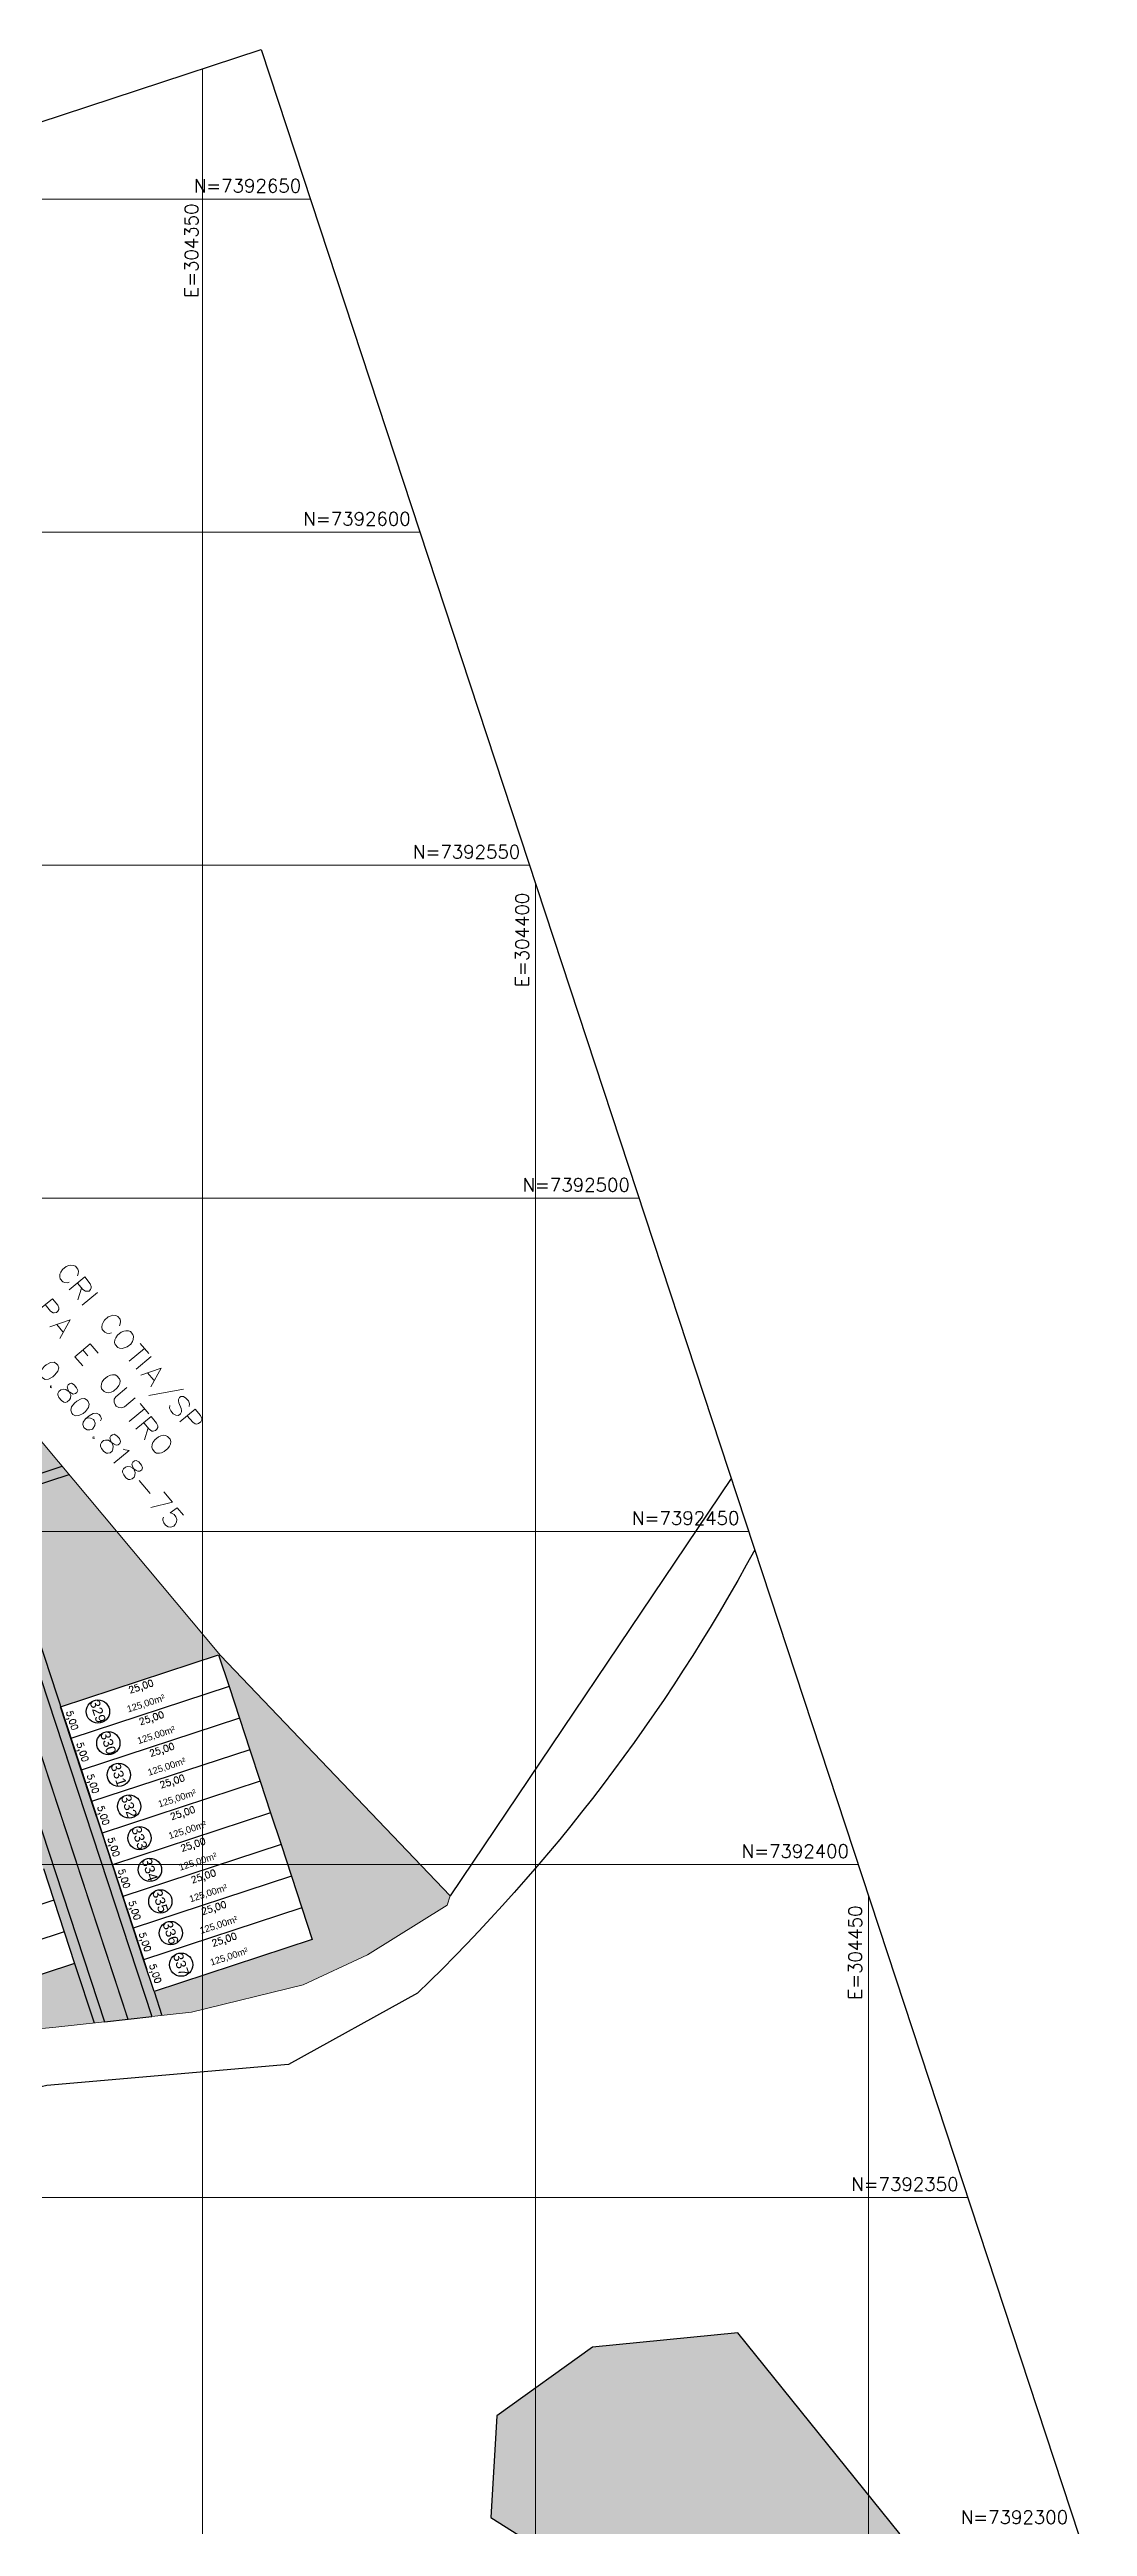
# Model space of a CAD drawing. Header units: metres. Extents: x 294767 to 326364, y 7392106 to 7497262.
# Drawn here: x 304327.1 to 304482.8, y 7392300.6 to 7392672.4 of the extents above; entities that cross this region are included whole.
import ezdxf
from ezdxf.enums import TextEntityAlignment as Align

# ---------------------------------------------------------------- set-up
doc = ezdxf.new("R2010")
doc.units = ezdxf.units.M
doc.header["$LTSCALE"] = 0.1
doc.set_wipeout_variables(frame=1)
doc.linetypes.add('ACAD_ISO04W100', pattern=[30, 24, -3, 0, -3])
doc.linetypes.add('CONTINUO', pattern=[0])
doc.layers.get('0').update_dxf_attribs({"color": 6})
for name, color, linetype in [('1. CALÇADA', 9, 'ACAD_ISO04W100'), ('1. LIMITE  2', 8, 'ACAD_ISO04W100'), ('1. PAVIMENTO TIPO ASFALTO', 8, 'ACAD_ISO04W100'), ('1. TERRENO 5 X 25', 2, 'ACAD_ISO04W100'), ('1. VEGETAÇAO', 106, 'ACAD_ISO04W100'), ('COTAS', 1, 'Continuous'), ('TXT Area', 240, 'Continuous'), ('TXT-Lote', 10, 'Continuous')]:
    doc.layers.add(name, color=color, linetype=linetype)
doc.layers.add('MALHA', color=1, linetype='Continuous', lineweight=0)
doc.styles.add('ARIAL', font='arial.ttf')
doc.styles.add('ROMANS', font='romans.shx', dxfattribs={"height": 2})
doc.styles.add('style2', font='swiss.ttf')
doc.dimstyles.new('Medidas', dxfattribs={"dimtxt": 0.75, "dimasz": 1, "dimexe": 1, "dimexo": 0.8, "dimgap": 0.3, "dimtad": 1, "dimzin": 1, "dimtxsty": 'ROMANS', "dimcen": 2.5, "dimse1": 1, "dimse2": 1, "dimsd1": 1, "dimsd2": 1, "dimclrd": 202, "dimclre": 202, "dimclrt": 256, "dimadec": 0, "dimazin": 0, "dimtfac": 1, "dimtmove": 0, "dimatfit": 3, "dimfxl": 1, "dimarcsym": 0})

# ---------------------------------------------------------------- blocks, each defined once
blk = doc.blocks.new('*D1936')
at = {"layer": 'Defpoints', "color": 0, "transparency": 16777216}
for p in [(304327.71, 7392394.64), (304303.96, 7392386.83), (304304.56, 7392385.01)]:
    blk.add_point(p, dxfattribs=at)
at = {"layer": 'COTAS', "transparency": 16777216, "insert": (304316.12, 7392389.75), "char_height": 1, "attachment_point": 5, "rotation": 18.192, "style": 'ROMANS'}
blk.add_mtext('25,00', dxfattribs=at)
blk = doc.blocks.new('*D1938')
at = {"layer": 'Defpoints', "color": 0, "transparency": 16777216}
for p in [(304329.27, 7392389.89), (304305.52, 7392382.08), (304306.12, 7392380.26)]:
    blk.add_point(p, dxfattribs=at)
at = {"layer": 'COTAS', "transparency": 16777216, "insert": (304317.68, 7392385), "char_height": 1, "attachment_point": 5, "rotation": 18.192, "style": 'ROMANS'}
blk.add_mtext('25,00', dxfattribs=at)
blk = doc.blocks.new('*D1951')
at = {"layer": 'Defpoints', "color": 0, "transparency": 16777216}
for p in [(304333.38, 7392409.42), (304333.38, 7392409.42), (304334.94, 7392404.67)]:
    blk.add_point(p, dxfattribs=at)
at = {"layer": 'COTAS', "transparency": 16777216, "insert": (304335.01, 7392407.32), "char_height": 1, "attachment_point": 5, "rotation": 288.192, "style": 'ROMANS'}
blk.add_mtext('5,00', dxfattribs=at)
blk = doc.blocks.new('*D1952')
at = {"layer": 'Defpoints', "color": 0, "transparency": 16777216}
for p in [(304357.13, 7392417.23), (304333.38, 7392409.42), (304333.98, 7392407.59)]:
    blk.add_point(p, dxfattribs=at)
at = {"layer": 'COTAS', "transparency": 16777216, "insert": (304345.54, 7392412.33), "char_height": 1, "attachment_point": 5, "rotation": 18.192, "style": 'ROMANS'}
blk.add_mtext('25,00', dxfattribs=at)
blk = doc.blocks.new('*D1953')
at = {"layer": 'Defpoints', "color": 0, "transparency": 16777216}
for p in [(304334.94, 7392404.67), (304334.94, 7392404.67), (304336.5, 7392399.92)]:
    blk.add_point(p, dxfattribs=at)
at = {"layer": 'COTAS', "transparency": 16777216, "insert": (304336.57, 7392402.57), "char_height": 1, "attachment_point": 5, "rotation": 288.192, "style": 'ROMANS'}
blk.add_mtext('5,00', dxfattribs=at)
blk = doc.blocks.new('*D1954')
at = {"layer": 'Defpoints', "color": 0, "transparency": 16777216}
for p in [(304358.69, 7392412.48), (304334.94, 7392404.67), (304335.54, 7392402.84)]:
    blk.add_point(p, dxfattribs=at)
at = {"layer": 'COTAS', "transparency": 16777216, "insert": (304347.1, 7392407.58), "char_height": 1, "attachment_point": 5, "rotation": 18.192, "style": 'ROMANS'}
blk.add_mtext('25,00', dxfattribs=at)
blk = doc.blocks.new('*D1955')
at = {"layer": 'Defpoints', "color": 0, "transparency": 16777216}
for p in [(304330.26, 7392418.92), (304330.26, 7392418.92), (304331.82, 7392414.17)]:
    blk.add_point(p, dxfattribs=at)
at = {"layer": 'COTAS', "transparency": 16777216, "insert": (304331.89, 7392416.83), "char_height": 1, "attachment_point": 5, "rotation": 288.192, "style": 'ROMANS'}
blk.add_mtext('5,00', dxfattribs=at)
blk = doc.blocks.new('*D1956')
at = {"layer": 'Defpoints', "color": 0, "transparency": 16777216}
for p in [(304354.01, 7392426.73), (304330.26, 7392418.92), (304330.86, 7392417.09)]:
    blk.add_point(p, dxfattribs=at)
at = {"layer": 'COTAS', "transparency": 16777216, "insert": (304342.42, 7392421.83), "char_height": 1, "attachment_point": 5, "rotation": 18.192, "style": 'ROMANS'}
blk.add_mtext('25,00', dxfattribs=at)
blk = doc.blocks.new('*D1957')
at = {"layer": 'Defpoints', "color": 0, "transparency": 16777216}
for p in [(304331.82, 7392414.17), (304331.82, 7392414.17), (304333.38, 7392409.42)]:
    blk.add_point(p, dxfattribs=at)
at = {"layer": 'COTAS', "transparency": 16777216, "insert": (304333.45, 7392412.07), "char_height": 1, "attachment_point": 5, "rotation": 288.192, "style": 'ROMANS'}
blk.add_mtext('5,00', dxfattribs=at)
blk = doc.blocks.new('*D1958')
at = {"layer": 'Defpoints', "color": 0, "transparency": 16777216}
for p in [(304355.57, 7392421.98), (304331.82, 7392414.17), (304332.42, 7392412.34)]:
    blk.add_point(p, dxfattribs=at)
at = {"layer": 'COTAS', "transparency": 16777216, "insert": (304343.98, 7392417.08), "char_height": 1, "attachment_point": 5, "rotation": 18.192, "style": 'ROMANS'}
blk.add_mtext('25,00', dxfattribs=at)
blk = doc.blocks.new('*D1959')
at = {"layer": 'Defpoints', "color": 0, "transparency": 16777216}
for p in [(304328.7, 7392423.67), (304328.7, 7392423.67), (304330.26, 7392418.92)]:
    blk.add_point(p, dxfattribs=at)
at = {"layer": 'COTAS', "transparency": 16777216, "insert": (304330.33, 7392421.58), "char_height": 1, "attachment_point": 5, "rotation": 288.192, "style": 'ROMANS'}
blk.add_mtext('5,00', dxfattribs=at)
blk = doc.blocks.new('*D1960')
at = {"layer": 'Defpoints', "color": 0, "transparency": 16777216}
for p in [(304352.45, 7392431.48), (304328.7, 7392423.67), (304329.3, 7392421.84)]:
    blk.add_point(p, dxfattribs=at)
at = {"layer": 'COTAS', "transparency": 16777216, "insert": (304340.85, 7392426.58), "char_height": 1, "attachment_point": 5, "rotation": 18.192, "style": 'ROMANS'}
blk.add_mtext('25,00', dxfattribs=at)
blk = doc.blocks.new('*D1961')
at = {"layer": 'Defpoints', "color": 0, "transparency": 16777216}
for p in [(304341.19, 7392385.67), (304341.19, 7392385.67), (304342.75, 7392380.92)]:
    blk.add_point(p, dxfattribs=at)
at = {"layer": 'COTAS', "transparency": 16777216, "insert": (304342.82, 7392383.57), "char_height": 1, "attachment_point": 5, "rotation": 288.192, "style": 'ROMANS'}
blk.add_mtext('5,00', dxfattribs=at)
blk = doc.blocks.new('*D1962')
at = {"layer": 'Defpoints', "color": 0, "transparency": 16777216}
for p in [(304364.94, 7392393.48), (304341.19, 7392385.67), (304341.79, 7392383.84)]:
    blk.add_point(p, dxfattribs=at)
at = {"layer": 'COTAS', "transparency": 16777216, "insert": (304353.34, 7392388.58), "char_height": 1, "attachment_point": 5, "rotation": 18.192, "style": 'ROMANS'}
blk.add_mtext('25,00', dxfattribs=at)
blk = doc.blocks.new('*D1965')
at = {"layer": 'Defpoints', "color": 0, "transparency": 16777216}
for p in [(304338.06, 7392395.17), (304338.06, 7392395.17), (304339.63, 7392390.42)]:
    blk.add_point(p, dxfattribs=at)
at = {"layer": 'COTAS', "transparency": 16777216, "insert": (304339.7, 7392393.07), "char_height": 1, "attachment_point": 5, "rotation": 288.192, "style": 'ROMANS'}
blk.add_mtext('5,00', dxfattribs=at)
blk = doc.blocks.new('*D1966')
at = {"layer": 'Defpoints', "color": 0, "transparency": 16777216}
for p in [(304361.81, 7392402.98), (304338.06, 7392395.17), (304338.67, 7392393.34)]:
    blk.add_point(p, dxfattribs=at)
at = {"layer": 'COTAS', "transparency": 16777216, "insert": (304350.22, 7392398.08), "char_height": 1, "attachment_point": 5, "rotation": 18.192, "style": 'ROMANS'}
blk.add_mtext('25,00', dxfattribs=at)
blk = doc.blocks.new('*D1967')
at = {"layer": 'Defpoints', "color": 0, "transparency": 16777216}
for p in [(304339.63, 7392390.42), (304339.63, 7392390.42), (304341.19, 7392385.67)]:
    blk.add_point(p, dxfattribs=at)
at = {"layer": 'COTAS', "transparency": 16777216, "insert": (304341.26, 7392388.32), "char_height": 1, "attachment_point": 5, "rotation": 288.192, "style": 'ROMANS'}
blk.add_mtext('5,00', dxfattribs=at)
blk = doc.blocks.new('*D1968')
at = {"layer": 'Defpoints', "color": 0, "transparency": 16777216}
for p in [(304363.38, 7392398.23), (304339.63, 7392390.42), (304340.23, 7392388.59)]:
    blk.add_point(p, dxfattribs=at)
at = {"layer": 'COTAS', "transparency": 16777216, "insert": (304351.78, 7392393.33), "char_height": 1, "attachment_point": 5, "rotation": 18.192, "style": 'ROMANS'}
blk.add_mtext('25,00', dxfattribs=at)
blk = doc.blocks.new('*D1969')
at = {"layer": 'Defpoints', "color": 0, "transparency": 16777216}
for p in [(304336.5, 7392399.92), (304336.5, 7392399.92), (304338.06, 7392395.17)]:
    blk.add_point(p, dxfattribs=at)
at = {"layer": 'COTAS', "transparency": 16777216, "insert": (304338.13, 7392397.82), "char_height": 1, "attachment_point": 5, "rotation": 288.192, "style": 'ROMANS'}
blk.add_mtext('5,00', dxfattribs=at)
blk = doc.blocks.new('*D1970')
at = {"layer": 'Defpoints', "color": 0, "transparency": 16777216}
for p in [(304360.25, 7392407.73), (304336.5, 7392399.92), (304337.1, 7392398.09)]:
    blk.add_point(p, dxfattribs=at)
at = {"layer": 'COTAS', "transparency": 16777216, "insert": (304348.66, 7392402.83), "char_height": 1, "attachment_point": 5, "rotation": 18.192, "style": 'ROMANS'}
blk.add_mtext('25,00', dxfattribs=at)

msp = doc.modelspace()

# ---------------------------------------------------------------- hatches: boundary and pattern name
h = msp.add_hatch()
h.set_pattern_fill('ANGLE', color=8, scale=0.36, angle=180)
h.set_pattern_definition([(180, (20.423, 389.72), (-3e-16, -2.5146), [1.8288, -0.6858]), (270, (20.423, 389.72), (2.5146, -5e-16), [1.8288, -0.6858])])
h.paths.add_polyline_path([(304262.381, 7392286.102), (304245.24, 7392299.806), (304237.137, 7392316.936), (304233.29, 7392323.724, -0.0685617), (304183.399, 7392288.522), (304167.04, 7392282.338), (304153.631, 7392270.229), (304139.528, 7392261.574), (304124.152, 7392241.509), (304115.304, 7392215.08), (304122.817, 7392219.443), (304134.144, 7392222.182), (304136.112, 7392211.952), (304156.389, 7392209.985), (304198.321, 7392216.477), (304200.486, 7392226.707), (304185.922, 7392250.967), (304196.749, 7392255.098), (304222.634, 7392256.801), (304242.435, 7392254.645), (304263.94, 7392270.218)])
h.paths.add_polyline_path([(304373.144, 7392259.265), (304357.749, 7392279.25), (304325.336, 7392281.119), (304307.195, 7392282.165), (304300.092, 7392306.035), (304274.536, 7392303.855), (304275.525, 7392292.264), (304293.859, 7392279.562), (304285.556, 7392267.578), (304284.821, 7392248.416), (304281.081, 7392240.007), (304294.311, 7392233.338)])
h.paths.add_polyline_path([(304430.365, 7392329.705), (304408.549, 7392327.525), (304394.213, 7392317.247), (304393.278, 7392301.986), (304420.392, 7392284.856), (304441.585, 7392287.971), (304454.675, 7392299.494)])
h.paths.add_polyline_path([(304003.127, 7392289.128), (303999.685, 7392316.643), (303923.969, 7392321.557), (303843.514, 7392299.847), (303866.199, 7392230.875), (303879.719, 7392235.081), (303926.526, 7392249.64), (303930.36, 7392240.977), (303941.656, 7392215.459), (303987.337, 7392219.94), (303984.935, 7392244.416), (303982.477, 7392269.475)])
h.paths.add_polyline_path([(304154.598, 7392298.561), (304143.967, 7392312.333), (304128.275, 7392325.795), (304115.028, 7392320.202), (304101.051, 7392314.3), (304089.024, 7392302.294), (304096.523, 7392291.282), (304110.035, 7392290.382), (304113.257, 7392275.347), (304101.292, 7392272.783), (304090.849, 7392259.481), (304094.096, 7392256.933), (304158.092, 7392284.786)])
h.paths.add_polyline_path([(304134.761, 7392266.861), (304150.409, 7392276.464), (304159.068, 7392283.601), (304158.092, 7392284.786), (304094.096, 7392256.933), (304100.46, 7392251.936), (304117.187, 7392242.755), (304117.885, 7392244.84)])
at = {"layer": '1. LIMITE  2', "true_color": 0xffffff, "transparency": 33554687}
h = msp.add_hatch(color=7, dxfattribs=at)
h.dxf.hatch_style = 1
h.paths.add_polyline_path([(304262.381, 7392286.102), (304245.24, 7392299.806), (304237.137, 7392316.936), (304233.29, 7392323.724, -0.0685617), (304183.399, 7392288.522), (304167.04, 7392282.338), (304153.631, 7392270.229), (304139.528, 7392261.574), (304124.152, 7392241.509), (304115.304, 7392215.08), (304122.817, 7392219.443), (304134.144, 7392222.182), (304136.112, 7392211.952), (304156.389, 7392209.985), (304198.321, 7392216.477), (304200.486, 7392226.707), (304185.922, 7392250.967), (304196.749, 7392255.098), (304222.634, 7392256.801), (304242.435, 7392254.645), (304263.94, 7392270.218)])
h.paths.add_polyline_path([(304373.144, 7392259.265), (304357.749, 7392279.25), (304325.336, 7392281.119), (304307.195, 7392282.165), (304300.092, 7392306.035), (304274.536, 7392303.855), (304275.525, 7392292.264), (304293.859, 7392279.562), (304285.556, 7392267.578), (304284.821, 7392248.416), (304281.081, 7392240.007), (304294.311, 7392233.338)])
h.paths.add_polyline_path([(304430.365, 7392329.705), (304408.549, 7392327.525), (304394.213, 7392317.247), (304393.278, 7392301.986), (304420.392, 7392284.856), (304441.585, 7392287.971), (304454.675, 7392299.494)])
h.paths.add_polyline_path([(304003.127, 7392289.128), (303999.685, 7392316.643), (303923.969, 7392321.557), (303843.514, 7392299.847), (303866.199, 7392230.875), (303879.719, 7392235.081), (303926.526, 7392249.64), (303930.36, 7392240.977), (303941.656, 7392215.459), (303987.337, 7392219.94), (303984.935, 7392244.416), (303982.477, 7392269.475)])
h.paths.add_polyline_path([(304154.598, 7392298.561), (304143.967, 7392312.333), (304128.275, 7392325.795), (304115.028, 7392320.202), (304101.051, 7392314.3), (304089.024, 7392302.294), (304096.523, 7392291.282), (304110.035, 7392290.382), (304113.257, 7392275.347), (304101.292, 7392272.783), (304090.849, 7392259.481), (304094.096, 7392256.933), (304158.092, 7392284.786)])
h.paths.add_polyline_path([(304134.761, 7392266.861), (304150.409, 7392276.464), (304159.068, 7392283.601), (304158.092, 7392284.786), (304094.096, 7392256.933), (304100.46, 7392251.936), (304117.187, 7392242.755), (304117.885, 7392244.84)])

# ---------------------------------------------------------------- linework, layer by layer
at = {"color": 7, "linetype": 'Continuous', "lineweight": 5, "true_color": 0x000007}
for points in [[(304331.255, 7392488.362), (304331.388, 7392488.659), (304331.421, 7392489.072), (304331.338, 7392489.369), (304330.958, 7392489.799), (304330.661, 7392489.914), (304330.281, 7392489.964), (304329.983, 7392489.914), (304329.571, 7392489.749), (304329.009, 7392489.287), (304328.761, 7392488.907), (304328.629, 7392488.609), (304328.596, 7392488.18), (304328.678, 7392487.899), (304329.058, 7392487.47), (304329.356, 7392487.337), (304329.736, 7392487.304), (304330.033, 7392487.387)], [(304330.033, 7392486.247), (304332.362, 7392488.18), (304333.155, 7392487.172), (304333.32, 7392486.743), (304333.32, 7392486.578), (304333.205, 7392486.28), (304332.99, 7392486.065), (304332.66, 7392486.032), (304332.478, 7392486.032), (304332.065, 7392486.28), (304331.255, 7392487.255)], [(304325.21, 7392483.026), (304327.489, 7392484.926), (304328.299, 7392483.951), (304328.464, 7392483.538), (304328.464, 7392483.323), (304328.332, 7392483.026), (304328.133, 7392482.861), (304327.786, 7392482.778), (304327.621, 7392482.811), (304327.192, 7392483.026), (304326.399, 7392484.05)], [(304331.883, 7392486.495), (304331.338, 7392484.727)], [(304331.982, 7392483.951), (304334.262, 7392485.867)], [(304327.109, 7392480.697), (304330.149, 7392481.754), (304328.596, 7392478.962)], [(304328.166, 7392481.044), (304329.058, 7392479.937), (304329.058, 7392479.937)], [(304337.549, 7392480.829), (304337.681, 7392481.126), (304337.731, 7392481.506), (304337.648, 7392481.837), (304337.301, 7392482.266), (304337.004, 7392482.398), (304336.591, 7392482.431), (304336.294, 7392482.349), (304335.864, 7392482.184), (304335.319, 7392481.721), (304335.104, 7392481.341), (304334.972, 7392481.044), (304334.939, 7392480.664), (304334.972, 7392480.317), (304335.352, 7392479.904), (304335.649, 7392479.772), (304336.029, 7392479.722), (304336.376, 7392479.821)], [(304330.875, 7392476.22), (304333.155, 7392478.169), (304334.344, 7392476.732)], [(304332.065, 7392477.228), (304332.825, 7392476.352)], [(304341.315, 7392477.443), (304339.036, 7392475.543)], [(304340.688, 7392478.203), (304341.96, 7392476.683)], [(304330.875, 7392476.22), (304332.065, 7392474.833)], [(304340.06, 7392474.321), (304342.34, 7392476.27)], [(304340.77, 7392473.429), (304343.81, 7392474.486), (304342.257, 7392471.694)], [(304341.794, 7392473.775), (304342.719, 7392472.669)], [(304327.407, 7392471.777), (304327.192, 7392471.826), (304327.192, 7392471.612), (304327.407, 7392471.562)], [(304338.656, 7392471.612), (304337.004, 7392470.207), (304336.789, 7392469.828), (304336.756, 7392469.415), (304336.921, 7392469.035), (304337.087, 7392468.77), (304337.466, 7392468.572), (304337.896, 7392468.523), (304338.325, 7392468.688), (304339.928, 7392470.042)], [(304347.163, 7392471.364), (304341.993, 7392470.389)], [(304348.038, 7392468.737), (304348.088, 7392469.15), (304347.923, 7392469.58), (304347.543, 7392470.009), (304347.163, 7392470.257), (304346.783, 7392470.257), (304346.568, 7392470.092), (304346.436, 7392469.794), (304346.403, 7392469.58), (304346.486, 7392469.282), (304346.816, 7392468.44), (304346.866, 7392468.143), (304346.866, 7392467.928), (304346.734, 7392467.631), (304346.403, 7392467.383), (304346.007, 7392467.432), (304345.627, 7392467.631), (304345.247, 7392468.093), (304345.082, 7392468.489), (304345.131, 7392468.902)], [(304334.724, 7392466.573), (304334.857, 7392466.871), (304334.724, 7392467.3), (304334.51, 7392467.515), (304334.13, 7392467.763), (304333.618, 7392467.68), (304332.99, 7392467.333), (304332.445, 7392466.871), (304332.098, 7392466.408), (304332.065, 7392466.028), (304332.23, 7392465.599), (304332.313, 7392465.483), (304332.693, 7392465.219), (304333.122, 7392465.219), (304333.535, 7392465.351), (304333.618, 7392465.483), (304333.882, 7392465.863), (304333.915, 7392466.243), (304333.75, 7392466.656), (304333.667, 7392466.788), (304333.238, 7392467.003), (304332.858, 7392467.036), (304332.445, 7392466.871)], [(304341.315, 7392468.39), (304339.036, 7392466.491)], [(304340.01, 7392465.318), (304342.34, 7392467.218), (304343.132, 7392466.243), (304343.314, 7392465.813), (304343.314, 7392465.599), (304343.182, 7392465.318), (304342.967, 7392465.136), (304342.637, 7392465.054), (304342.422, 7392465.054), (304342.042, 7392465.318), (304341.233, 7392466.276)], [(304340.688, 7392469.2), (304341.96, 7392467.631)], [(304346.601, 7392466.458), (304348.931, 7392468.357), (304349.74, 7392467.383), (304349.905, 7392466.953), (304349.905, 7392466.755), (304349.773, 7392466.458), (304349.443, 7392466.193), (304349.145, 7392466.111), (304348.931, 7392466.16), (304348.551, 7392466.375), (304347.708, 7392467.333)], [(304333.832, 7392464.129), (304333.618, 7392464.162), (304333.585, 7392463.963), (304333.799, 7392463.914)], [(304338.111, 7392462.345), (304338.408, 7392462.229), (304339.003, 7392462.146), (304336.707, 7392460.23)], [(304341.877, 7392465.516), (304341.315, 7392463.749), (304341.315, 7392463.749)], [(304340.522, 7392457.653), (304342.174, 7392455.671), (304342.174, 7392455.671)], [(304344.239, 7392455.919), (304345.511, 7392454.399), (304342.29, 7392453.557)], [(304347.163, 7392452.417), (304346.221, 7392453.507), (304345.164, 7392452.797), (304345.379, 7392452.747), (304345.759, 7392452.532), (304346.007, 7392452.202), (304346.188, 7392451.773), (304346.139, 7392451.393), (304345.924, 7392451.013), (304345.726, 7392450.798), (304345.296, 7392450.633), (304344.867, 7392450.682), (304344.487, 7392450.93), (304344.239, 7392451.277), (304344.074, 7392451.657), (304344.074, 7392451.855), (304344.19, 7392452.152)]]:
    msp.add_lwpolyline(points, dxfattribs=at)
for points in [[(304339.201, 7392479.987), (304338.904, 7392480.119), (304338.524, 7392480.119), (304338.193, 7392480.069), (304337.813, 7392479.904), (304337.268, 7392479.441), (304337.004, 7392479.062), (304336.888, 7392478.764), (304336.839, 7392478.335), (304336.921, 7392478.037), (304337.301, 7392477.608), (304337.549, 7392477.492), (304337.979, 7392477.443), (304338.276, 7392477.525), (304338.705, 7392477.707), (304339.251, 7392478.12), (304339.498, 7392478.5), (304339.63, 7392478.797), (304339.663, 7392479.227), (304339.581, 7392479.524)], [(304328.133, 7392475.163), (304327.753, 7392475.411), (304327.192, 7392475.328), (304326.564, 7392474.998), (304326.267, 7392474.734), (304325.804, 7392474.155), (304325.639, 7392473.676), (304325.804, 7392473.263), (304326.019, 7392473.049), (304326.399, 7392472.801), (304326.894, 7392472.834), (304327.539, 7392473.214), (304327.869, 7392473.478), (304328.299, 7392474.023), (304328.464, 7392474.535), (304328.299, 7392474.948)], [(304337.169, 7392473.346), (304336.921, 7392473.478), (304336.508, 7392473.511), (304336.211, 7392473.429), (304335.782, 7392473.263), (304335.236, 7392472.801), (304334.972, 7392472.421), (304334.857, 7392472.124), (304334.807, 7392471.744), (304334.89, 7392471.397), (304335.269, 7392470.984), (304335.567, 7392470.852), (304335.947, 7392470.802), (304336.294, 7392470.885), (304336.674, 7392471.066), (304337.219, 7392471.529), (304337.466, 7392471.909), (304337.599, 7392472.206), (304337.648, 7392472.586), (304337.549, 7392472.917)], [(304330.743, 7392471.991), (304330.363, 7392472.239), (304330.066, 7392472.157), (304329.868, 7392471.991), (304329.736, 7392471.694), (304329.818, 7392471.364), (304330.066, 7392470.852), (304330.248, 7392470.422), (304330.198, 7392470.009), (304330.066, 7392469.745), (304329.736, 7392469.448), (304329.438, 7392469.365), (304329.224, 7392469.415), (304328.844, 7392469.629), (304328.464, 7392470.092), (304328.299, 7392470.505), (304328.332, 7392470.686), (304328.464, 7392470.984), (304328.761, 7392471.265), (304329.091, 7392471.364), (304329.488, 7392471.314), (304329.868, 7392471.066), (304330.363, 7392470.72), (304330.628, 7392470.604), (304330.958, 7392470.686), (304331.173, 7392470.852), (304331.305, 7392471.149), (304331.123, 7392471.562)], [(304332.693, 7392469.712), (304332.313, 7392469.927), (304331.801, 7392469.877), (304331.173, 7392469.547), (304330.826, 7392469.249), (304330.363, 7392468.688), (304330.248, 7392468.192), (304330.413, 7392467.763), (304330.578, 7392467.548), (304330.958, 7392467.333), (304331.47, 7392467.383), (304332.098, 7392467.713), (304332.445, 7392468.01), (304332.907, 7392468.572), (304333.039, 7392469.068), (304332.858, 7392469.497)], [(304337.169, 7392464.343), (304336.789, 7392464.591), (304336.508, 7392464.508), (304336.244, 7392464.343), (304336.112, 7392464.046), (304336.211, 7392463.699), (304336.459, 7392463.203), (304336.624, 7392462.774), (304336.591, 7392462.345), (304336.459, 7392462.047), (304336.162, 7392461.799), (304335.831, 7392461.717), (304335.616, 7392461.75), (304335.236, 7392461.965), (304334.89, 7392462.427), (304334.724, 7392462.807), (304334.724, 7392463.022), (304334.857, 7392463.319), (304335.187, 7392463.616), (304335.484, 7392463.666), (304335.914, 7392463.666), (304336.294, 7392463.402), (304336.756, 7392463.071), (304337.054, 7392462.939), (304337.351, 7392462.989), (304337.599, 7392463.203), (304337.731, 7392463.484), (304337.549, 7392463.914)], [(304344.784, 7392464.261), (304344.487, 7392464.376), (304344.107, 7392464.426), (304343.777, 7392464.343), (304343.397, 7392464.162), (304342.852, 7392463.749), (304342.587, 7392463.319), (304342.455, 7392463.022), (304342.422, 7392462.642), (304342.505, 7392462.345), (304342.885, 7392461.882), (304343.132, 7392461.75), (304343.562, 7392461.717), (304343.859, 7392461.799), (304344.289, 7392461.965), (304344.834, 7392462.427), (304345.082, 7392462.807), (304345.214, 7392463.104), (304345.247, 7392463.484), (304345.164, 7392463.831)], [(304340.473, 7392460.412), (304340.093, 7392460.61), (304339.796, 7392460.577), (304339.548, 7392460.362), (304339.416, 7392460.065), (304339.498, 7392459.768), (304339.763, 7392459.256), (304339.928, 7392458.843), (304339.878, 7392458.413), (304339.763, 7392458.116), (304339.465, 7392457.868), (304339.118, 7392457.785), (304338.904, 7392457.785), (304338.524, 7392458.033), (304338.193, 7392458.463), (304338.028, 7392458.876), (304338.028, 7392459.09), (304338.144, 7392459.388), (304338.491, 7392459.635), (304338.788, 7392459.735), (304339.201, 7392459.685), (304339.581, 7392459.47), (304340.06, 7392459.14), (304340.341, 7392459.008), (304340.638, 7392459.057), (304340.902, 7392459.256), (304341.018, 7392459.553), (304340.853, 7392459.933)]]:
    msp.add_lwpolyline(points, close=True, dxfattribs=at)
at = {"color": 8}
for points in [[(304429.363, 7392457.956), (304387.171, 7392395.262)], [(304441.585, 7392287.971), (304454.675, 7392299.494), (304430.365, 7392329.705), (304408.549, 7392327.525), (304394.213, 7392317.247), (304393.278, 7392301.986), (304420.392, 7392284.856), (304441.585, 7392287.971)]]:
    msp.add_lwpolyline(points, dxfattribs=at)
at = {"color": 30}
msp.add_lwpolyline([(304335.297, 7392376.365), (304342.405, 7392377.156)], dxfattribs=at)
at = {"layer": '1. CALÇADA', "linetype": 'CONTINUO'}
msp.add_lwpolyline([(304316.818, 7392455.019, -0.3874738), (304317.308, 7392455.955), (304328.968, 7392459.786)], format="xyb", dxfattribs=at)
msp.add_lwpolyline([(304318.481, 7392454.761), (304330.004, 7392458.548)], dxfattribs=at)
at = {"layer": 'MALHA', "color": 8}
for p, q in [((304290.595, 7392650), (304366.201, 7392650)), ((304138.57, 7392600), (304382.645, 7392600)), ((303986.544, 7392550), (304399.09, 7392550)), ((304400, 7392547.233), (304400, 7392268.098)), ((303834.519, 7392500), (304415.535, 7392500)), ((304450, 7392395.208), (304450, 7392284.543)), ((303827.02, 7392350), (304464.869, 7392350))]:
    msp.add_line(p, q, dxfattribs=at)

# ---------------------------------------------------------------- texts
at = {"layer": 'MALHA', "color": 8, "style": 'ROMANS'}
for s, p in [('N=7392650 ', (304366.201, 7392651)), ('N=7392600 ', (304382.645, 7392601)), ('N=7392550 ', (304399.09, 7392551)), ('N=7392500 ', (304415.535, 7392501)), ('N=7392450 ', (304431.979, 7392451)), ('N=7392400 ', (304448.424, 7392401)), ('N=7392350 ', (304464.869, 7392351)), ('N=7392300 ', (304481.313, 7392301))]:
    msp.add_text(s, height=2, dxfattribs=at).set_placement(p, align=Align.RIGHT)
for s, p in [('E=304350 ', (304349.377, 7392650.696)), ('E=304400 ', (304399, 7392547.233)), ('E=304450 ', (304449, 7392395.208))]:
    msp.add_text(s, height=2, rotation=90, dxfattribs=at).set_placement(p, align=Align.RIGHT)

# ---------------------------------------------------------------- wipeouts: each hides what was drawn before it
at = {"color": 30}
msp.add_wipeout([(304285.231, 7392443.834), (304308.981, 7392451.64), (304330.835, 7392385.138), (304307.085, 7392377.333)], dxfattribs=at)

# ---------------------------------------------------------------- next in the draw order: linework, layer by layer
at = {"color": 7, "linetype": 'Continuous', "lineweight": 5}
msp.add_lwpolyline([(304335.297, 7392376.365), (304327.572, 7392375.505), (304309.5, 7392373.853), (304306.978, 7392372.852)], dxfattribs=at)
at = {"layer": 'MALHA', "color": 8}
msp.add_line((303794.13, 7392450), (304431.979, 7392450), dxfattribs=at)

# ---------------------------------------------------------------- next in the draw order: wipeouts: each hides what was drawn before it
at = {"color": 30}
msp.add_wipeout([(304328.698, 7392423.671), (304352.449, 7392431.476), (304366.498, 7392388.725), (304342.747, 7392380.92)], dxfattribs=at)

# ---------------------------------------------------------------- next in the draw order: hatches: boundary and pattern name
at = {"layer": '1. PAVIMENTO TIPO ASFALTO', "true_color": 0x939598, "transparency": 33554661}
h = msp.add_hatch(color=252, dxfattribs=at)
h.dxf.hatch_style = 1
h.paths.add_polyline_path([(304076.749, 7392474.499, 0.37664), (304075.631, 7392474.905), (304027.019, 7392458.931, 0.4124185), (304026.506, 7392457.597), (304052.921, 7392377.219, 0.4008244), (304054.036, 7392376.806), (304102.788, 7392392.827, 0.3999428), (304103.196, 7392393.983)])
h.paths.add_polyline_path([(304101.606, 7392394.018), (304054.109, 7392378.409), (304028.054, 7392457.693), (304075.563, 7392473.304)], flags=16)
h.paths.add_polyline_path([(304133.719, 7392493.297, 0.4084366), (304132.769, 7392493.68), (304083.969, 7392477.645, 0.4279718), (304083.516, 7392476.328), (304109.945, 7392395.868, 0.4108216), (304110.781, 7392395.454), (304159.846, 7392411.578, 0.4278315), (304160.23, 7392412.625)])
h.paths.add_polyline_path([(304085.063, 7392476.426), (304132.556, 7392492.032), (304158.61, 7392412.75), (304111.106, 7392397.14)], flags=16)
h.paths.add_polyline_path([(304190.753, 7392511.929, 0.4201247), (304189.76, 7392512.407), (304140.861, 7392496.339, 0.4541606), (304140.441, 7392495.265), (304166.952, 7392414.592, 0.3922069), (304167.862, 7392414.212), (304216.809, 7392430.297, 0.4097405), (304217.235, 7392431.345)])
h.paths.add_polyline_path([(304142.057, 7392495.153), (304189.558, 7392510.762), (304215.611, 7392431.482), (304168.11, 7392415.872)], flags=16)
h.paths.add_polyline_path([(304247.74, 7392530.704, 0.4381961), (304246.701, 7392531.118), (304197.756, 7392515.035, 0.4044472), (304197.371, 7392514.214), (304223.906, 7392433.465, 0.4334412), (304225.017, 7392432.994), (304273.844, 7392449.04, 0.4125719), (304274.279, 7392449.945)])
h.paths.add_polyline_path([(304199.058, 7392513.884), (304246.559, 7392529.492), (304272.612, 7392450.214), (304225.111, 7392434.604)], flags=16)
h.paths.add_polyline_path([(304256.06, 7392532.614), (304265.445, 7392535.698), (304264.409, 7392536.937), (304254.831, 7392533.789, 0.396307), (304254.408, 7392532.835), (304280.98, 7392451.975, 0.365425), (304281.905, 7392451.689), (304324.135, 7392465.566), (304323.099, 7392466.805), (304282.112, 7392453.336)])
h.paths.add_polyline_path([(304171.232, 7392406.372), (304218.733, 7392421.982), (304235.407, 7392371.24), (304245.47, 7392340.619), (304246.732, 7392341.582), (304236.832, 7392371.708), (304219.886, 7392423.277, 0.361707), (304218.718, 7392423.556), (304170.089, 7392407.575, 0.4132721), (304169.589, 7392406.567), (304186.481, 7392355.162), (304202.503, 7392306.407), (304203.736, 7392307.46), (304187.906, 7392355.63)])
h.paths.add_polyline_path([(304228.233, 7392425.104), (304275.734, 7392440.714), (304292.408, 7392389.972), (304299.066, 7392369.713), (304300.463, 7392370.267), (304293.833, 7392390.44), (304276.947, 7392441.825, 0.3933873), (304275.805, 7392442.316), (304226.905, 7392426.246, 0.3868102), (304226.596, 7392425.279), (304243.483, 7392373.894), (304252.624, 7392346.077), (304253.886, 7392347.04), (304244.908, 7392374.362)])
h.paths.add_polyline_path([(304285.234, 7392443.836), (304308.984, 7392451.64), (304333.777, 7392376.197), (304335.3, 7392376.366), (304310.185, 7392452.791, 0.3269468), (304309.282, 7392453.317), (304284.105, 7392445.043, 0.3865379), (304283.664, 7392443.807), (304306.981, 7392372.854), (304308.378, 7392373.408)])
at = {"layer": '1. PAVIMENTO TIPO ASFALTO', "true_color": 0x636466, "transparency": 33554687}
h = msp.add_hatch(color=251, dxfattribs=at)
h.dxf.hatch_style = 1
h.paths.add_polyline_path([(304031.777, 7392441.547), (304025.141, 7392439.32), (304058.377, 7392338.184), (304062.897, 7392346.849), (304055.586, 7392369.098, -0.3732059), (304055.861, 7392370.039), (304104.259, 7392385.943), (304161.756, 7392404.837, -0.3836752), (304162.886, 7392404.531), (304179.828, 7392352.976), (304196.475, 7392302.319), (304202.5, 7392306.406), (304186.478, 7392355.161), (304169.585, 7392406.566, -0.4132721), (304170.086, 7392407.574), (304218.715, 7392423.555, -0.361707), (304219.883, 7392423.276), (304236.829, 7392371.707), (304246.729, 7392341.581), (304252.621, 7392346.076), (304243.479, 7392373.893), (304226.593, 7392425.278, -0.3868102), (304226.901, 7392426.245), (304275.802, 7392442.315, -0.3933873), (304276.944, 7392441.824), (304293.83, 7392390.439), (304300.46, 7392370.266), (304306.978, 7392372.852), (304283.661, 7392443.806, -0.3865379), (304284.102, 7392445.042), (304308.923, 7392453.199, -0.4496594), (304310.182, 7392452.79), (304335.297, 7392376.365), (304342.405, 7392377.156), (304316.848, 7392454.928, -0.4231002), (304317.308, 7392455.955), (304328.968, 7392459.786), (304324.132, 7392465.565), (304281.902, 7392451.688, -0.365425), (304280.977, 7392451.974), (304259.306, 7392517.92), (304252.67, 7392515.692), (304274.276, 7392449.944, -0.4125719), (304273.841, 7392449.039), (304225.013, 7392432.993, -0.4334412), (304223.903, 7392433.464), (304202.424, 7392498.827), (304195.787, 7392496.599), (304217.232, 7392431.344, -0.4097405), (304216.806, 7392430.296), (304167.859, 7392414.211, -0.3922069), (304166.949, 7392414.59), (304145.541, 7392479.734), (304138.905, 7392477.506), (304160.227, 7392412.624, -0.4278315), (304159.843, 7392411.577), (304110.778, 7392395.453, -0.4108216), (304109.942, 7392395.867), (304088.665, 7392460.642), (304082.029, 7392458.415), (304103.193, 7392393.982, -0.3999428), (304102.785, 7392392.826), (304054.033, 7392376.805, -0.4008244), (304052.917, 7392377.218)])
at = {"layer": '1. PAVIMENTO TIPO ASFALTO', "true_color": 0x939598, "transparency": 33554661}
h = msp.add_hatch(color=252, dxfattribs=at)
h.dxf.hatch_style = 1
h.paths.add_polyline_path([(304330.007, 7392458.549), (304328.971, 7392459.787), (304317.311, 7392455.956, 0.4231002), (304316.851, 7392454.929), (304342.408, 7392377.157), (304343.931, 7392377.327), (304318.485, 7392454.762)])
h.paths.add_polyline_path([(304308.984, 7392451.64), (304333.777, 7392376.197), (304335.3, 7392376.366), (304310.185, 7392452.791, 0.3269468), (304309.282, 7392453.317), (304284.105, 7392445.043, 0.3865379), (304283.664, 7392443.807), (304306.981, 7392372.854), (304308.378, 7392373.408), (304285.234, 7392443.836)])
at = {"layer": '1. VEGETAÇAO', "true_color": 0x58ba48, "transparency": 33554636}
h = msp.add_hatch(dxfattribs=at)
h.set_pattern_fill('GRASS', color=85, scale=0.05, angle=195)
h.paths.add_polyline_path([(304276.032, 7392523.043, -0.5313237), (304275.233, 7392523.266), (304260.728, 7392518.397), (304268.06, 7392496.085), (304291.81, 7392503.89), (304293.371, 7392499.14), (304294.932, 7392494.39), (304296.493, 7392489.64), (304298.054, 7392484.89), (304299.615, 7392480.14), (304301.176, 7392475.39), (304302.737, 7392470.64), (304304.298, 7392465.89), (304305.859, 7392461.139), (304323.095, 7392466.804), (304299.622, 7392494.854), (304299.622, 7392494.82), (304299.589, 7392494.82), (304299.589, 7392494.893)])
h.paths.add_polyline_path([(304330.004, 7392458.548), (304318.481, 7392454.761), (304328.698, 7392423.671), (304352.614, 7392431.53)])
h = msp.add_hatch(dxfattribs=at)
h.set_pattern_fill('GRASS', color=85, scale=0.05, angle=195)
h.paths.add_polyline_path([(304382.384, 7392400.284), (304382.348, 7392400.284), (304382.315, 7392400.284), (304382.35, 7392400.319), (304352.6, 7392431.525), (304352.449, 7392431.476), (304354.01, 7392426.726), (304355.571, 7392421.976), (304357.132, 7392417.225), (304358.693, 7392412.475), (304360.254, 7392407.725), (304361.815, 7392402.975), (304363.376, 7392398.225), (304364.937, 7392393.475), (304366.498, 7392388.725), (304342.747, 7392380.92), (304343.929, 7392377.326), (304348.352, 7392377.818), (304365.135, 7392381.915), (304374.782, 7392386.408), (304386.742, 7392393.907), (304387.171, 7392395.262)])
h.paths.add_polyline_path([(304330.835, 7392385.138), (304307.084, 7392377.333), (304308.375, 7392373.407), (304309.5, 7392373.853), (304327.572, 7392375.505), (304333.774, 7392376.196)])
h.paths.add_polyline_path([(304299.063, 7392369.712), (304297.585, 7392374.212), (304273.834, 7392366.407), (304275.395, 7392361.657), (304251.645, 7392353.852), (304253.883, 7392347.039), (304255.946, 7392348.613), (304284.359, 7392363.876)])

# ---------------------------------------------------------------- next in the draw order: linework, layer by layer
at = {"color": 8}
msp.add_lwpolyline([(303783.233, 7392483.132), (304358.821, 7392672.439), (304482.844, 7392295.345), (303907.257, 7392106.038)], close=True, dxfattribs=at)
at = {"color": 7, "linetype": 'Continuous', "lineweight": 5}
msp.add_lwpolyline([(304004.492, 7392524.576), (304036.643, 7392541.783), (304084.713, 7392561.738), (304185.742, 7392607.363), (304204.474, 7392608.552), (304352.746, 7392431.372), (304387.171, 7392395.262), (304386.742, 7392393.907), (304374.782, 7392386.408), (304365.135, 7392381.915), (304348.352, 7392377.818), (304342.405, 7392377.156)], dxfattribs=at)
at = {"color": 8}
msp.add_lwpolyline([(304432.899, 7392447.203, -0.0767649), (304382.278, 7392380.651), (304362.94, 7392369.962), (304326.683, 7392366.809, 0.0179038), (304299.313, 7392359.142, 0.0561536), (304273.673, 7392349.271, 0.0386442), (304237.397, 7392327.66), (304237.397, 7392327.66)], format="xyb", dxfattribs=at)
at = {"color": 30}
for points in [[(304328.698, 7392423.671), (304352.449, 7392431.476)], [(304342.747, 7392380.92), (304343.929, 7392377.326)]]:
    msp.add_lwpolyline(points, dxfattribs=at)
at = {"layer": '1. CALÇADA', "linetype": 'CONTINUO'}
for points in [[(304316.818, 7392455.019), (304342.405, 7392377.156)], [(304318.481, 7392454.761), (304341.654, 7392384.248)], [(304330.835, 7392385.138), (304333.774, 7392376.196)]]:
    msp.add_lwpolyline(points, dxfattribs=at)
msp.add_lwpolyline([(304309.279, 7392453.316, -0.3269468), (304310.182, 7392452.79), (304335.297, 7392376.365)], format="xyb", dxfattribs=at)
at = {"layer": '1. CALÇADA', "color": 40, "linetype": 'CONTINUO', "true_color": 0xf8d731, "const_width": 0.2}
msp.add_lwpolyline([(304313.72, 7392453.197), (304338.84, 7392376.759)], dxfattribs=at)
at = {"layer": '1. TERRENO 5 X 25', "color": 30, "linetype": 'Continuous'}
for points in [[(304352.449, 7392431.476), (304354.01, 7392426.726), (304330.259, 7392418.921), (304328.698, 7392423.671)], [(304354.01, 7392426.726), (304355.571, 7392421.976), (304331.82, 7392414.17), (304330.259, 7392418.921)], [(304355.571, 7392421.976), (304357.132, 7392417.225), (304333.381, 7392409.42), (304331.82, 7392414.17)], [(304357.132, 7392417.225), (304358.693, 7392412.475), (304334.942, 7392404.67), (304333.381, 7392409.42)], [(304358.693, 7392412.475), (304360.254, 7392407.725), (304336.503, 7392399.92), (304334.942, 7392404.67)], [(304360.254, 7392407.725), (304361.815, 7392402.975), (304338.064, 7392395.17), (304336.503, 7392399.92)], [(304361.815, 7392402.975), (304363.376, 7392398.225), (304339.625, 7392390.42), (304338.064, 7392395.17)], [(304326.152, 7392399.389), (304327.713, 7392394.639), (304303.963, 7392386.834), (304302.402, 7392391.584)], [(304363.376, 7392398.225), (304364.937, 7392393.475), (304341.186, 7392385.67), (304339.625, 7392390.42)], [(304327.713, 7392394.639), (304329.274, 7392389.889), (304305.524, 7392382.083), (304303.963, 7392386.834)], [(304364.937, 7392393.475), (304366.498, 7392388.725), (304342.747, 7392380.92), (304341.186, 7392385.67)], [(304329.274, 7392389.889), (304330.835, 7392385.138), (304307.085, 7392377.333), (304305.524, 7392382.083)]]:
    msp.add_lwpolyline(points, dxfattribs=at)
at = {"layer": 'MALHA', "color": 8}
for p, q in [((304350, 7392669.538), (304350, 7392251.653)), ((303810.575, 7392400), (304448.424, 7392400))]:
    msp.add_line(p, q, dxfattribs=at)
at = {"layer": 'TXT-Lote', "color": 132}
for centre in [(304334.332, 7392422.95), (304335.893, 7392418.2), (304337.454, 7392413.45), (304339.015, 7392408.7), (304340.576, 7392403.95), (304342.137, 7392399.2), (304343.698, 7392394.45), (304345.259, 7392389.7), (304346.82, 7392384.95)]:
    msp.add_circle(centre, 1.747, dxfattribs=at)

# ---------------------------------------------------------------- next in the draw order: texts
at = {"layer": 'TXT Area', "style": 'style2'}
for p in [(304341.67, 7392423.71), (304343.231, 7392418.96), (304344.792, 7392414.21), (304346.353, 7392409.46), (304347.914, 7392404.71), (304349.475, 7392399.96), (304351.036, 7392395.21), (304352.597, 7392390.46), (304354.158, 7392385.709)]:
    msp.add_text('125,00m²', height=1, rotation=17.99343, dxfattribs=at).set_placement(p, align=Align.CENTER)
at = {"layer": 'TXT-Lote', "style": 'ARIAL'}
for s, p in [('329', (304334.32, 7392422.986)), ('330', (304335.881, 7392418.236)), ('331', (304337.442, 7392413.486)), ('332', (304339.003, 7392408.736)), ('333', (304340.564, 7392403.986)), ('334', (304342.125, 7392399.236)), ('335', (304343.686, 7392394.486)), ('336', (304345.247, 7392389.736)), ('337', (304346.808, 7392384.985))]:
    msp.add_text(s, height=1.5, rotation=288.19202, dxfattribs=at).set_placement(p, align=Align.MIDDLE)

# ---------------------------------------------------------------- next in the draw order: dimensions: what is measured, and where the dimension line sits
at = {"layer": 'COTAS'}
for base, p1, p2, picture, middle in [((304329.299, 7392421.843), (304352.449, 7392431.476), (304328.698, 7392423.671), '*D1960', (304341.134, 7392425.732)), ((304330.86, 7392417.093), (304354.01, 7392426.726), (304330.259, 7392418.921), '*D1956', (304342.695, 7392420.982)), ((304332.421, 7392412.342), (304355.571, 7392421.976), (304331.82, 7392414.17), '*D1958', (304344.256, 7392416.232)), ((304333.982, 7392407.592), (304357.132, 7392417.225), (304333.381, 7392409.42), '*D1952', (304345.817, 7392411.482)), ((304335.543, 7392402.842), (304358.693, 7392412.475), (304334.942, 7392404.67), '*D1954', (304347.378, 7392406.731)), ((304337.104, 7392398.092), (304360.254, 7392407.725), (304336.503, 7392399.92), '*D1970', (304348.939, 7392401.981)), ((304338.665, 7392393.342), (304361.815, 7392402.975), (304338.064, 7392395.17), '*D1966', (304350.5, 7392397.231)), ((304340.226, 7392388.592), (304363.376, 7392398.225), (304339.625, 7392390.42), '*D1968', (304352.061, 7392392.481)), ((304304.564, 7392385.006), (304327.713, 7392394.639), (304303.963, 7392386.834), '*D1936', (304316.398, 7392388.895)), ((304341.787, 7392383.842), (304364.937, 7392393.475), (304341.186, 7392385.67), '*D1962', (304353.622, 7392387.731)), ((304306.125, 7392380.255), (304329.274, 7392389.889), (304305.524, 7392382.083), '*D1938', (304317.959, 7392384.145))]:
    dim = msp.add_linear_dim(base=base, p1=p1, p2=p2, angle=198.19202, dimstyle='Medidas', dxfattribs=at)
    dim.commit()
    dim.dimension.update_dxf_attribs({"geometry": picture, "text_midpoint": middle, "dimtype": 161})
for p1, p2, picture, middle in [((304330.259, 7392418.921), (304328.698, 7392423.671), '*D1959', (304330.329, 7392421.575)), ((304331.82, 7392414.17), (304330.259, 7392418.921), '*D1955', (304331.89, 7392416.825)), ((304333.381, 7392409.42), (304331.82, 7392414.17), '*D1957', (304333.451, 7392412.075)), ((304334.942, 7392404.67), (304333.381, 7392409.42), '*D1951', (304335.012, 7392407.325)), ((304336.503, 7392399.92), (304334.942, 7392404.67), '*D1953', (304336.573, 7392402.575)), ((304338.064, 7392395.17), (304336.503, 7392399.92), '*D1969', (304338.134, 7392397.825)), ((304339.625, 7392390.42), (304338.064, 7392395.17), '*D1965', (304339.695, 7392393.075)), ((304341.186, 7392385.67), (304339.625, 7392390.42), '*D1967', (304341.256, 7392388.325)), ((304342.747, 7392380.92), (304341.186, 7392385.67), '*D1961', (304342.817, 7392383.574))]:
    dim = msp.add_aligned_dim(p1=p1, p2=p2, distance=0, dimstyle='Medidas', dxfattribs=at)
    dim.commit()
    dim.dimension.update_dxf_attribs({"geometry": picture, "text_midpoint": middle})

doc.saveas('drawing.dxf')
